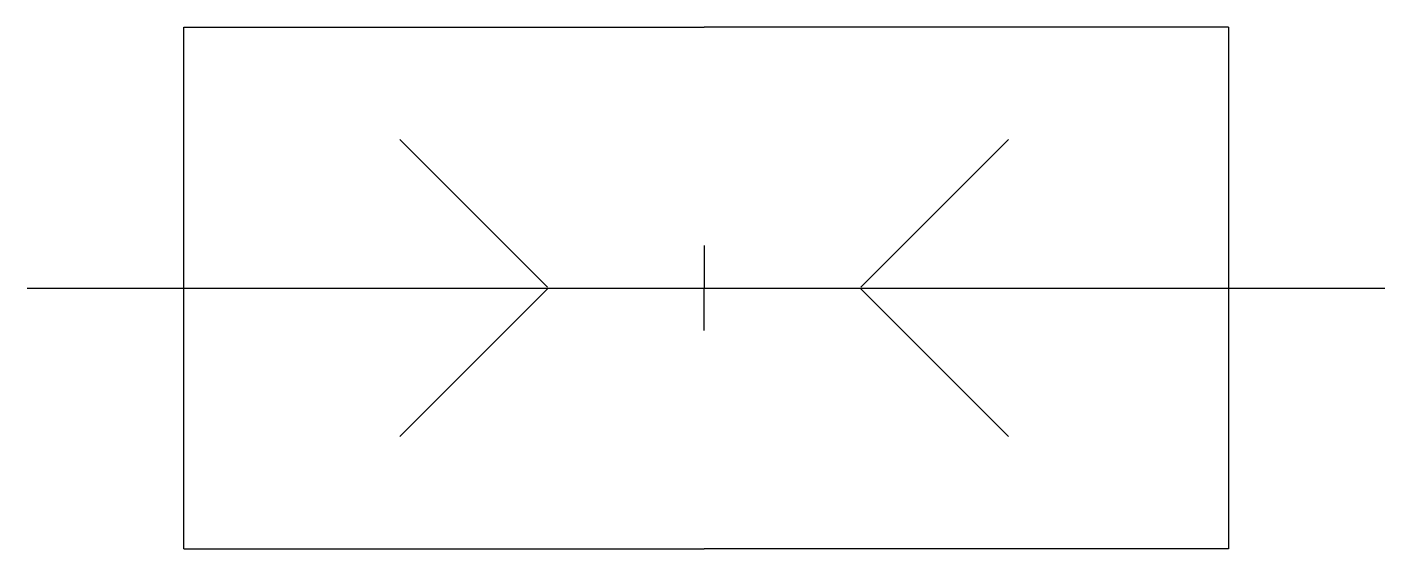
# Model space of a CAD drawing. Extents: x 473.6 to 499.6, y 411.4 to 421.4.
import ezdxf

# ---------------------------------------------------------------- set-up
doc = ezdxf.new("R2010")
doc.units = 0
doc.header["$LTSCALE"] = 5
doc.header["$MEASUREMENT"] = 0
doc.layers.add('11', color=1, linetype='CONTINUOUS')

msp = doc.modelspace()

# ---------------------------------------------------------------- linework, layer by layer
at = {"layer": '11'}
for p, q in [((476.653, 411.352), (476.653, 421.352)), ((476.653, 421.352), (486.612, 421.352)), ((496.653, 421.352), (486.615, 421.352)), ((496.653, 421.352), (496.653, 411.352)), ((483.613, 416.368), (480.785, 419.197)), ((489.613, 416.368), (492.442, 419.197)), ((486.613, 417.168), (486.613, 416.352)), ((473.65, 416.352), (499.65, 416.352)), ((483.613, 416.337), (480.785, 413.508)), ((486.613, 415.537), (486.613, 416.352)), ((489.613, 416.337), (492.442, 413.508)), ((476.653, 411.352), (486.612, 411.352)), ((496.653, 411.352), (486.615, 411.352))]:
    msp.add_line(p, q, dxfattribs=at)

doc.saveas('drawing.dxf')
